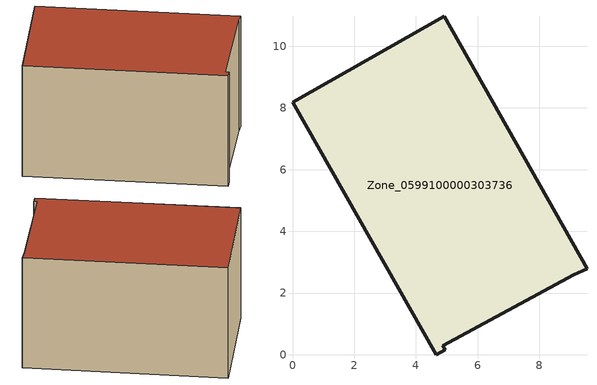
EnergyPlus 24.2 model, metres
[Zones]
Zone_0599100000303736
 floor ground (C_G): 9.12,2.6 4.87,0.29 4.95,0.17 4.65,0 0,8.18 4.91,10.97 9.54,2.79 z0
 wall outside (C_F): 4.65,0 4.95,0.17 4.87,0.29 9.12,2.6 9.54,2.79 4.91,10.97 0,8.18 4.65,0 z0:5.73
 roof outside (C_R): 4.87,0.29 9.12,2.6 9.54,2.79 4.91,10.97 0,8.18 4.65,0 4.95,0.17 z5.73
[BUILDING]
Pand.0599100000303736: North Axis=0; Terrain=City; Loads Convergence Tolerance Value=0.04; Temperature Convergence Tolerance Value=0.4; Solar Distribution=FullExterior; Maximum Number of Warmup Days=25; Minimum Number of Warmup Days=1
[Site:Location]
Rotterdam.The.Hague.AP_ZH_NLD Design_Conditions: Latitude=51.96; Longitude=4.45; Time Zone=1; Elevation=-4.5
[SITE:GROUNDTEMPERATURE:BUILDINGSURFACE]
18, 18, 18, 18, 18, 18, 18, 18, 18, 18, 18, 18
[MATERIAL] Thermal Absorptance=0.9; Solar Absorptance=0.7; Visible Absorptance=0.7
Name | Roughness | Thickness | Conductivity | Density | Specific Heat
G.TI.1946-1964 | MediumSmooth | 0.15 | 1 | 540 | 1210
F.TI.1946-1964 | Rough | 0.3 | 0.857143 | 1920 | 840
R.TI.1946-1964 | MediumRough | 0.2 | 0.277778 | 1500 | 1000
[CONSTRUCTION]
C_G: G.TI.1946-1964
C_F: F.TI.1946-1964
C_R: R.TI.1946-1964
[ZONE]
Zone_0599100000303736: Type=1; Multiplier=1; Ceiling Height=Autocalculate; Volume=Autocalculate; Floor Area=autocalculate; Part of Total Floor Area=Yes
[ZONEINFILTRATION:DESIGNFLOWRATE]
Infil_Zone_0599100000303736: Zone or ZoneList or Space or SpaceList=Zone_0599100000303736; Schedule=AlwaysOn; Design Flow Rate Calculation Method=Flow/Area; Flow Rate per Floor Area=0.003; Constant Term Coefficient=1; Temperature Term Coefficient=0; Velocity Term Coefficient=0; Velocity Squared Term Coefficient=0
[HVACTEMPLATE:ZONE:IDEALLOADSAIRSYSTEM]
Zone_0599100000303736: Maximum Heating Supply Air Temperature=50; Minimum Cooling Supply Air Temperature=13; Maximum Heating Supply Air Humidity Ratio=0.0156; Minimum Cooling Supply Air Humidity Ratio=0.0077; Heating Limit=NoLimit; Cooling Limit=NoLimit; Dehumidification Control Type=ConstantSensibleHeatRatio; Cooling Sensible Heat Ratio=0.7; Dehumidification Setpoint=60; Humidification Control Type=None; Humidification Setpoint=30; Outdoor Air Method=None; Outdoor Air Flow Rate per Person=0.00944; Outdoor Air Flow Rate per Zone Floor Area=0; Outdoor Air Flow Rate per Zone=0; Demand Controlled Ventilation Type=None; Outdoor Air Economizer Type=NoEconomizer; Heat Recovery Type=None; Sensible Heat Recovery Effectiveness=0.7; Latent Heat Recovery Effectiveness=0.65
[ZONECONTROL:THERMOSTAT]
ThermostatControl_Zone_0599100000303736: Zone or ZoneList=Zone_0599100000303736; Control Type Schedule=DualSetpointControlType; Control 1=Thermostat_Zone_0599100000303736; Temperature Difference Between Cutout And Setpoint=0
[THERMOSTATSETPOINT:DUALSETPOINT]
Thermostat_Zone_0599100000303736: Heating Setpoint Temperature Schedule=HeatingSetpoint_Zone_0599100000303736; Cooling Setpoint Temperature Schedule=CoolingSetpoint_Zone_0599100000303736
[SCHEDULE:COMPACT]
HeatingSetpoint_Zone_0599100000303736: Through: 12/31, For: AllDays, Until: 24:00, 21
CoolingSetpoint_Zone_0599100000303736: Through: 12/31, For: AllDays, Until: 24:00, 24
DualSetpointControlType: Through: 12/31, For: AllDays, Until: 24:00, 4
AlwaysOn: Through: 12/31, For: AllDays, Until: 24:00, 1
